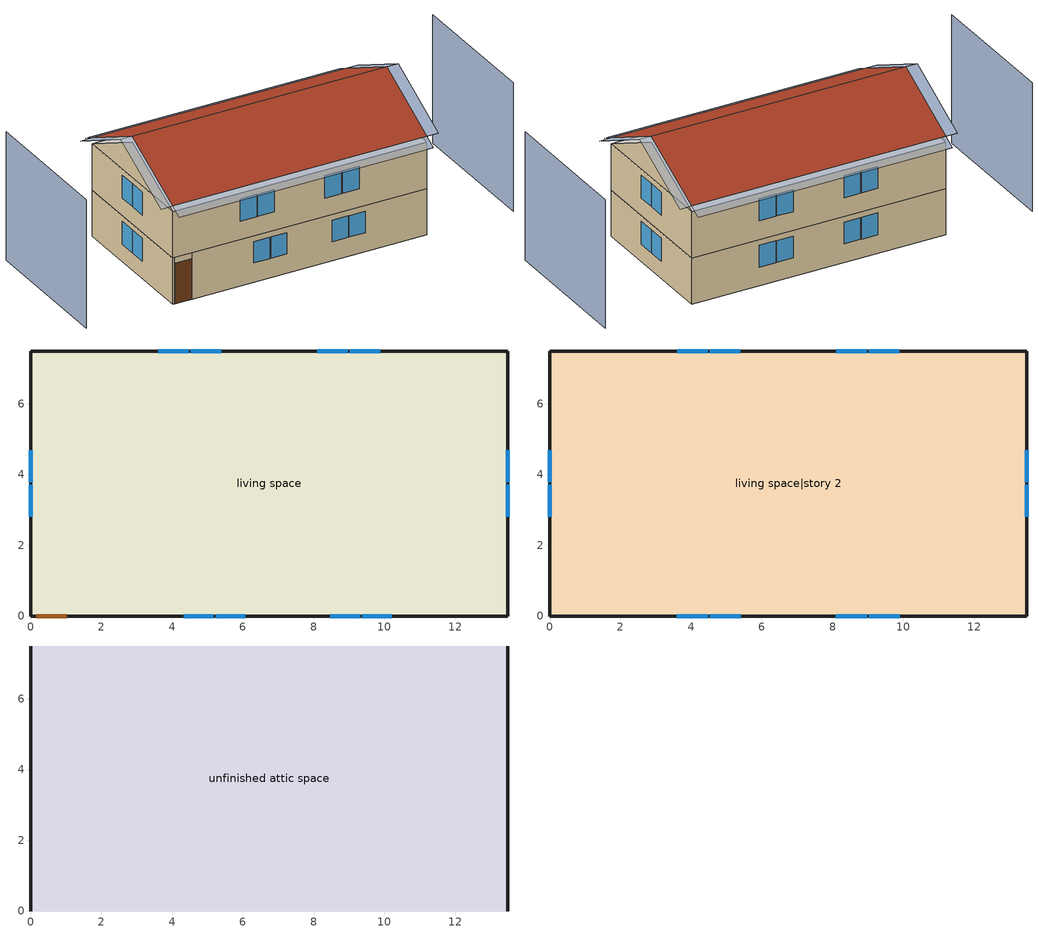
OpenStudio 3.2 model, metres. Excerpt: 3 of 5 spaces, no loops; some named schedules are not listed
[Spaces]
living space
 floor foundation (FloorFndGrndFinSlab): 0,0 0,7.49 13.49,7.49 13.49,0 z0
 wall outside (WallExtInsFin): 0,7.49 0,0 0.13,0 1.05,0 13.49,0 13.49,7.49 0,7.49 z0:2.44
 window (WindowConstruction): 4.32,0 5.16,0 / 5.23,0 6.07,0 / 8.47,0 9.31,0 / 9.37,0 10.22,0 z1.01:2.13; 9.88,7.49 9.02,7.49 / 8.96,7.49 8.1,7.49 / 5.39,7.49 4.53,7.49 / 4.47,7.49 3.61,7.49 z0.99:2.13; 0,4.68 0,3.78 / 0,3.72 0,2.81 / 13.49,2.81 13.49,3.72 / 13.49,3.78 13.49,4.68 z0.92:2.13
 door (Door): 0.15,0 1.02,0 z0:2.13
living space|story 2
 floor to living space (FloorFinUninsFin): 0,0 0,7.49 13.49,7.49 13.49,0 z2.44
 wall outside (WallExtInsFin): 0,7.49 0,0 13.49,0 13.49,7.49 0,7.49 z2.44:4.88
 window (WindowConstruction): 3.59,0 4.47,0 / 4.53,0 5.4,0 / 8.08,0 8.96,0 / 9.02,0 9.9,0 z3.4:4.57; 9.88,7.49 9.02,7.49 / 8.96,7.49 8.1,7.49 / 5.39,7.49 4.53,7.49 / 4.47,7.49 3.61,7.49 z3.43:4.57; 0,4.68 0,3.78 / 0,3.72 0,2.81 / 13.49,2.81 13.49,3.72 / 13.49,3.78 13.49,4.68 z3.36:4.57
unfinished attic space
 floor to living space|story 2 (FloorFinInsUnfinAttic): 0,7.49 13.49,7.49 13.49,0 0,0 z4.88
 wall outside (WallExtUninsUnfin): 0,3.75,6.75 0,7.49,4.88 0,0,4.88; 13.49,3.75,6.75 13.49,0,4.88 13.49,7.49,4.88
 roof outside (RoofUnfinInsExt): 13.49,3.75,7.06 0,3.75,7.06 0,0,5.18 13.49,0,5.18; 0,3.75,7.06 13.49,3.75,7.06 13.49,7.49,5.18 0,7.49,5.18
shading: -4.57,7.49 -4.57,0 / 18.06,0 18.06,7.49 z0:6.75; 13.49,3.78 13.49,4.68 / 13.49,2.81 13.49,3.72 / 0,3.72 0,2.81 / 0,4.68 0,3.78 z3.36:4.57; 13.49,3.78 13.49,4.68 / 13.49,2.81 13.49,3.72 / 0,3.72 0,2.81 / 0,4.68 0,3.78 z0.92:2.13; 3.59,0 4.47,0 / 9.02,0 9.9,0 / 4.53,0 5.4,0 / 8.08,0 8.96,0 z3.4:4.57; 5.39,7.49 4.53,7.49 / 8.96,7.49 8.1,7.49 / 4.47,7.49 3.61,7.49 / 9.88,7.49 9.02,7.49 z3.43:4.57; 8.47,0 9.31,0 / 5.23,0 6.07,0 / 9.37,0 10.22,0 / 4.32,0 5.16,0 z1.01:2.13; 8.96,7.49 8.1,7.49 / 5.39,7.49 4.53,7.49 / 4.47,7.49 3.61,7.49 / 9.88,7.49 9.02,7.49 z0.99:2.13; 14.1,0,5.18 14.1,3.75,7.06 13.49,3.75,7.06 13.49,0,5.18; -0.61,3.75,7.06 -0.61,0,5.18 0,0,5.18 0,3.75,7.06; 0,-0.61,4.88 13.49,-0.61,4.88 13.49,0,5.18 0,0,5.18; -0.61,7.49,5.18 -0.61,3.75,7.06 0,3.75,7.06 0,7.49,5.18; 14.1,3.75,7.06 14.1,7.49,5.18 13.49,7.49,5.18 13.49,3.75,7.06; 13.49,8.1,4.88 0,8.1,4.88 0,7.49,5.18 13.49,7.49,5.18
[Building]
Building 1: North Axis {deg}=0; Standards Number of Stories=2; Standards Number of Above Ground Stories=2; Standards Building Type=singlefamilydetached; Standards Number of Living Units=1
[Site]
Burlington International Ap_VT_USA: Latitude {deg}=44.47; Longitude {deg}=-73.15; Time Zone {hr}=-5; Elevation {m}=101; Terrain=Suburbs
[ClimateZones]
Climate Zone Institution Name 1=Building America; Climate Zone Document Year 1=0; Climate Zone Value 1=Cold
[Site:WaterMainsTemperature]
Calculation Method=Correlation; Annual Average Outdoor Air Temperature {C}=7.86614; Maximum Difference In Monthly Average Outdoor Air Temperatures {deltaC}=28.2745
[Site:GroundTemperature:Deep]
7.86614, 7.86614, 7.86614, 7.86614, 7.86614, 7.86614, 7.86614, 7.86614, 7.86614, 7.86614, 7.86614, 7.86614
[Material] Roughness=Rough
Name | Thickness {m} | Conductivity {W/m-K} | Density {kg/m3} | Specific Heat {J/kg-K} | Thermal Absorptance | Solar Absorptance | Visible Absorptance
Drywall 0.5 in. | 0.0127 | 0.160291 | 801 | 837.4 | 0.9 | 0.5 | 0.1
FloorUATrussandIns | 0.0889 | 0.0634876 | 50.7834 | 1165.1 | 0.9 | 0.5 | 0.9
FloorUAAdditionalCeilingIns | 0.050038 | 0.060696 | 16.02 | 1046.75
Composition Shingles | 0.009525 | 0.162714 | 1121.4 | 1465.45 | 0.91 | 0.85 | 0.85
RoofSheathing | 0.01905 | 0.115458 | 512.64 | 1214.23 | 0.82 | 0.3 | 0.3
RoofUARoofIns | 0.18415 | 8.02397 | 37.0049 | 1207.88 | 0.91 | 0.85 | 0.91
Wood, Medium/Dark | 0.0254 | 0.102417 | 544.68 | 1172.36 | 0.92 | 0.75 | 0.75
WallSheathing | 0.0127 | 0.115458 | 512.64 | 1214.23 | 0.82 | 0.3 | 0.3
WallStudAndCavity | 0.0889 | 0.329206 | 129.063 | 1212.76 | 0.92 | 0.75 | 0.92
WallStudAndCavity 1 | 0.0889 | 0.384544 | 83.0341 | 1211.67 | 0.92 | 0.75 | 0.92
WallStudAndCavity 2 | 0.0889 | 0.397942 | 83.0341 | 1211.67 | 0.82 | 0.3 | 0.3
res furniture material living space | 0.1524 | 0.115458 | 640.8 | 1214.23 | 0.9 | 0.6 | 0.1
FootingMaterial | 0.2032 | 1.803125 | 2242.8 | 837.4 | 0.9
Concrete 4.0 in. | 0.1016 | 1.803125 | 2242.8 | 837.4 | 0.9
Floor Covering | 0.0127 | 0.0433444 | 54.468 | 1339.84 | 0.9 | 0.9
FloorFinStudAndAirFloor | 0.1397 | 0.557395 | 67.691 | 1210.98 | 0.9 | 0.5 | 0.9
Wood Floor | 0.015875 | 0.115458 | 544.68 | 1214.23
DoorMaterial | 0.04445 | 0.0612267 | 512.64 | 1214.23 | 0.82 | 0.3 | 0.3
[Construction]
FloorFinInsUnfinAttic: Drywall 0.5 in., FloorUATrussandIns, FloorUAAdditionalCeilingIns
RoofUnfinInsExt: Composition Shingles, RoofSheathing, RoofUARoofIns
WallExtInsFin: Wood, Medium/Dark, WallSheathing, WallStudAndCavity, Drywall 0.5 in.
WallExtUninsUnfin: Wood, Medium/Dark, WallSheathing, WallStudAndCavity 1
WallIntFinUninsFin: WallStudAndCavity 2, Drywall 0.5 in.
res furniture construction living space; res furniture construction living space|story 2: res furniture material living space
FootingConstruction: FootingMaterial
FloorFndGrndFinSlab: Concrete 4.0 in., Floor Covering
FloorFinUninsFin: Drywall 0.5 in., FloorFinStudAndAirFloor, RoofSheathing, Wood Floor, Floor Covering
WindowConstruction: WindowMaterial
Door: DoorMaterial
[WindowMaterial:SimpleGlazingSystem]
WindowMaterial: U-Factor {W/m2-K}=6.58648; Solar Heat Gain Coefficient=0.76
[ThermalZone] Use Ideal Air Loads=No
living zone: Thermostat=living zone temperature setpoint
unfinished attic zone: 
res ds res fur gas asys ret air zone; res ds res ac asys ret air zone: Volume {m3}=0.25
[Sizing:Zone] Zone Cooling Design Supply Air Temperature Input Method=SupplyAirTemperature; Zone Cooling Design Supply Air Temperature {C}=14; Zone Cooling Design Supply Air Temperature Difference {deltaC}=11.11; Zone Heating Design Supply Air Temperature Input Method=SupplyAirTemperature; Zone Heating Design Supply Air Temperature {C}=40; Zone Heating Design Supply Air Temperature Difference {deltaC}=11.11; Zone Cooling Design Supply Air Humidity Ratio {kg-H2O/kg-air}=0.0085; Zone Heating Design Supply Air Humidity Ratio {kg-H2O/kg-air}=0.008; Cooling Design Air Flow Method=DesignDay; Heating Design Air Flow Method=DesignDay; Account for Dedicated Outdoor Air System=No; Dedicated Outdoor Air System Control Strategy=NeutralSupplyAir; Dedicated Outdoor Air Low Setpoint Temperature for Design {C}=autosize; Dedicated Outdoor Air High Setpoint Temperature for Design {C}=autosize
unfinished attic zone; res ds res fur gas asys ret air zone; res ds res ac asys ret air zone
[Space]
Name | Space Type | Thermal Zone | Building Unit
living space; living space|story 2 | Space Type 1 | living zone | unit 1
unfinished attic space | Space Type 2 | unfinished attic zone
res ds res fur gas asys ret air space |  | res ds res fur gas asys ret air zone
res ds res ac asys ret air space |  | res ds res ac asys ret air zone
[SpaceType]
Name | Standards Space Type
Space Type 1 | living
Space Type 2 | unfinished attic
[BuildingUnit]
unit 1: Building Unit Type=Residential
[External:File]
schedules.csv: File=schedules.csv
[People:Definition] Number of People Calculation Method=People; Number of People {people}=0.5; Fraction Radiant=0.319734; Sensible Heat Fraction=0.573; Carbon Dioxide Generation Rate {m3/s-W}=0; Enable ASHRAE 55 Comfort Warnings=No; Mean Radiant Temperature Calculation Type=ZoneAveraged
res occupants|living space; res occupants|living space|story 2
[People] Number of People Schedule=occupants; Activity Level Schedule=res occupants activity schedule; Multiplier=1
Name | People Definition | Space or SpaceType
res occupants|living space | res occupants|living space | living space
res occupants|living space|story 2 | res occupants|living space|story 2 | living space|story 2
[InternalMass:Definition] Design Level Calculation Method=SurfaceArea
Name | Construction | Surface Area {m2}
living space Partition; living space|story 2 Partition | WallIntFinUninsFin | 101.079
res furniture mass living space | res furniture construction living space | 40.4314
res furniture mass living space|story 2 | res furniture construction living space|story 2 | 40.4314
[InternalMass] Multiplier=1
Name | Internal Mass Definition | Space or SpaceType
living space Partition | living space Partition | living space
living space|story 2 Partition | living space|story 2 Partition | living space|story 2
res furniture mass living space | res furniture mass living space | living space
res furniture mass living space|story 2 | res furniture mass living space|story 2 | living space|story 2
[Foundation:Kiva]
Foundation Kiva 1: Wall Height Above Grade {m}=0.2032; Wall Depth Below Slab {m}=0.2032; Footing Wall Construction=FootingConstruction
[Foundation:Kiva:Settings]
Soil Conductivity {W/m-K}=1.731; Soil Density {kg/m3}=1842.3; Soil Specific Heat {J/kg-K}=418.7; Ground Solar Absorptivity=0.9; Ground Thermal Absorptivity=0.9; Ground Surface Roughness {m}=0.03; Far-Field Width {m}=40; Deep-Ground Boundary Condition=ZeroFlux; Deep-Ground Depth {m}=40; Minimum Cell Dimension {m}=0.02; Maximum Cell Growth Coefficient=1.5; Simulation Timestep=Hourly
[SurfaceProperty:ExposedFoundationPerimeter]
Surface 1: Exposed Perimeter Calculation Method=TotalExposedPerimeter; Total Exposed Perimeter {m}=41.9644
[WaterUse:Equipment:Definition]
Name | Peak Flow Rate {m3/s} | Target Temperature Schedule
res shower | 4.06268e-05 | fixtures temperature schedule
res sink | 2.90297e-05 | fixtures temperature schedule
res bath | 0.000111401 | fixtures temperature schedule
res shower dist; res sink dist; res bath dist | 0 | fixtures temperature schedule
res cw | 8.20424e-06 | res cw temperature schedule
res dw | 1.46829e-05 | res dw temperature schedule
[WaterUse:Equipment] Space=living space
Name | Water Use Equipment Definition | Flow Rate Fraction Schedule
res shower | res shower | showers
res sink | res sink | sinks
res bath | res bath | baths
res shower dist | res shower dist | showers
res sink dist | res sink dist | sinks
res bath dist | res bath dist | baths
res cw | res cw | clothes_washer
res dw | res dw | dishwasher
[OtherEquipment:Definition] Design Level Calculation Method=EquipmentLevel
Name | Design Level {W} | Fraction Latent | Fraction Radiant | Fraction Lost
res shower | 1167.98 | 0.486891 | 0 | 0
res sink | 291.309 | 0.311263 | 0 | 0
res bath | 1641.46 | 0 | 0 | 0
res hot water distribution | 3759.52 | 0 | 0 | 0
res range gas | 3705.87 | 0.2 | 0.18 | 0.5
res ds res fur gas asys SupSLkToLvEq; res ds res fur gas asys SupLatLkToLvEq; res ds res fur gas asys SupDCnToLvEq; res ds res fur gas asys SupDCnToAhEq; res ds res fur gas asys RetDCnToPlEq; res ds res fur gas asys RetDCnToAhEquip; res ds res fur gas asys SupSLkToAhEq; res ds res fur gas asys SupLatLkToAhEq; res ds res fur gas asys RetSLkEq; res ds res fur gas asys RetLatLkEq; res ds res ac asys SupSLkToLvEq; res ds res ac asys SupLatLkToLvEq; res ds res ac asys SupDCnToLvEq; res ds res ac asys SupDCnToAhEq; res ds res ac asys RetDCnToPlEq; res ds res ac asys RetDCnToAhEquip; res ds res ac asys SupSLkToAhEq; res ds res ac asys SupLatLkToAhEq; res ds res ac asys RetSLkEq; res ds res ac asys RetLatLkEq | 0
[OtherEquipment]
Name | Other Equipment Definition | Space or SpaceType | Schedule | Fuel Type
res shower | res shower | living space | showers
res sink | res sink | living space | sinks
res bath | res bath | living space | baths
res hot water distribution | res hot water distribution | living space | showers
res range gas | res range gas | living space | cooking_range | NaturalGas
res ds res fur gas asys SupSLkToLvEq | res ds res fur gas asys SupSLkToLvEq | living space | Always On Discrete | None
res ds res fur gas asys SupLatLkToLvEq | res ds res fur gas asys SupLatLkToLvEq | living space | Always On Discrete | None
res ds res fur gas asys SupDCnToLvEq | res ds res fur gas asys SupDCnToLvEq | living space | Always On Discrete | None
res ds res fur gas asys SupDCnToAhEq | res ds res fur gas asys SupDCnToAhEq | unfinished attic space | Always On Discrete | None
res ds res fur gas asys RetDCnToPlEq | res ds res fur gas asys RetDCnToPlEq | res ds res fur gas asys ret air space | Always On Discrete | None
res ds res fur gas asys RetDCnToAhEquip | res ds res fur gas asys RetDCnToAhEquip | unfinished attic space | Always On Discrete | None
res ds res fur gas asys SupSLkToAhEq | res ds res fur gas asys SupSLkToAhEq | unfinished attic space | Always On Discrete | None
res ds res fur gas asys SupLatLkToAhEq | res ds res fur gas asys SupLatLkToAhEq | unfinished attic space | Always On Discrete | None
res ds res fur gas asys RetSLkEq | res ds res fur gas asys RetSLkEq | res ds res fur gas asys ret air space | Always On Discrete | None
res ds res fur gas asys RetLatLkEq | res ds res fur gas asys RetLatLkEq | res ds res fur gas asys ret air space | Always On Discrete | None
res ds res ac asys SupSLkToLvEq | res ds res ac asys SupSLkToLvEq | living space | Always On Discrete | None
res ds res ac asys SupLatLkToLvEq | res ds res ac asys SupLatLkToLvEq | living space | Always On Discrete | None
res ds res ac asys SupDCnToLvEq | res ds res ac asys SupDCnToLvEq | living space | Always On Discrete | None
res ds res ac asys SupDCnToAhEq | res ds res ac asys SupDCnToAhEq | unfinished attic space | Always On Discrete | None
res ds res ac asys RetDCnToPlEq | res ds res ac asys RetDCnToPlEq | res ds res ac asys ret air space | Always On Discrete | None
res ds res ac asys RetDCnToAhEquip | res ds res ac asys RetDCnToAhEquip | unfinished attic space | Always On Discrete | None
res ds res ac asys SupSLkToAhEq | res ds res ac asys SupSLkToAhEq | unfinished attic space | Always On Discrete | None
res ds res ac asys SupLatLkToAhEq | res ds res ac asys SupLatLkToAhEq | unfinished attic space | Always On Discrete | None
res ds res ac asys RetSLkEq | res ds res ac asys RetSLkEq | res ds res ac asys ret air space | Always On Discrete | None
res ds res ac asys RetLatLkEq | res ds res ac asys RetLatLkEq | res ds res ac asys ret air space | Always On Discrete | None
[EnergyManagementSystem:Sensor]
Name | Output Variable or Output Meter Index Key | Output Variable or Output Meter
res_shower_vol | res shower | Water Use Equipment Hot Water Volume
res_shower_mixsp | fixtures temperature schedule | Schedule Value
res_nv_pb_s |  | Site Outdoor Air Barometric Pressure
res_af_vw_s |  | Site Wind Speed
res_nv_wt_s |  | Site Outdoor Air Humidity Ratio
res_nv_1_nva_s | res nv_1 avail schedule | Schedule Value
res_nv_1_sp_s | res nv_1 temp schedule | Schedule Value
res_ds_res_fur_gas_asys_ah_mfr_s | Node 24 | System Node Mass Flow Rate
res_ds_res_fur_gas_asys_ah_vfr_s | Node 24 | System Node Current Density Volume Flow Rate
res_ds_res_fur_gas_asys_ah_tt_s | Node 24 | System Node Temperature
res_ds_res_fur_gas_asys_ra_t_s | Node 27 | System Node Temperature
res_ds_res_fur_gas_asys_ah_wt_s | Node 24 | System Node Humidity Ratio
res_ds_res_fur_gas_asys_ra_w_s | Node 27 | System Node Humidity Ratio
res_ds_res_fur_gas_asys_ah_t_s; res_ds_res_ac_asys_ah_t_s | unfinished attic zone | Zone Air Temperature
res_ds_res_fur_gas_asys_ah_w_s; res_ds_res_ac_asys_ah_w_s | unfinished attic zone | Zone Mean Air Humidity Ratio
res_ds_res_ac_asys_ah_mfr_s | Node 17 | System Node Mass Flow Rate
res_ds_res_ac_asys_ah_vfr_s | Node 17 | System Node Current Density Volume Flow Rate
res_ds_res_ac_asys_ah_tt_s | Node 17 | System Node Temperature
res_ds_res_ac_asys_ra_t_s | Node 20 | System Node Temperature
res_ds_res_ac_asys_ah_wt_s | Node 17 | System Node Humidity Ratio
res_ds_res_ac_asys_ra_w_s | Node 20 | System Node Humidity Ratio
res_infil_1_range_sch_s | res mv_1 range exhaust schedule | Schedule Value
res_infil_1_bath_sch_s | res mv_1 bath exhaust schedule | Schedule Value
res_infil_1_dryer_sch_s | clothes_dryer_exhaust | Schedule Value
res_infil_1_wh_sch_s | Always On Discrete | Schedule Value
[EnergyManagementSystem:Program]
res_shower_sag: If res_shower_vol > 0; Set ShowerTime=SystemTimeStep; Else; Set ShowerTime=0; EndIf; If (res_shower_vol > 0) && (res_shower_mixsp > res_shower_tout); Set ShowerSag=SystemTimeStep; Set ShowerE=res_shower_vol*4141170*(res_shower_mixsp-res_shower_tout); Else; Set ShowerSag=0; Set ShowerE=0; EndIf
res_nv_1_program: Set Tdiff = res_af_1_tin_s-res_af_1_tt_s; Set dT = (@Abs Tdiff); Set pt = (@RhFnTdbWPb res_af_1_tt_s res_nv_wt_s res_nv_pb_s); Set NVA = 9725.065913320661; Set Cs = 0.00017926040778923255; Set Cw = 8.70903777141566e-05; Set MNV = 2.7385536970752042; Set MHR = 0.0115; Set MRH = 0.7; Set temp1 = (res_nv_1_nva_s*NVA); Set SGNV = temp1*((((Cs*dT)+(Cw*(res_af_vw_s^2)))^0.5)/1000); If (res_nv_wt_s<MHR) && (pt<MRH) && (res_af_1_tin_s>res_nv_1_sp_s); Set temp2 = (res_af_1_tin_s-res_nv_1_sp_s); Set NVadj1 = temp2/(res_af_1_tin_s-res_af_1_tt_s); Set NVadj2 = (@Min NVadj1 1); Set NVadj3 = (@Max NVadj2 0); Set NVadj = SGNV*NVadj3; Set res_nv_1_flow_act = (@Min NVadj MNV); Else; Set res_nv_1_flow_act = 0; EndIf
res_ds_res_fur_gas_asys_program: Set res_ds_res_fur_gas_asys_AhMfr = res_ds_res_fur_gas_asys_ah_mfr_s; Set res_ds_res_fur_gas_asys_FanRtf = res_ds_res_fur_gas_asys_fan_rtf_s; Set res_ds_res_fur_gas_asys_AhVfr = res_ds_res_fur_gas_asys_ah_vfr_s; Set res_ds_res_fur_gas_asys_AhTt = res_ds_res_fur_gas_asys_ah_tt_s; Set res_ds_res_fur_gas_asys_AhWt = res_ds_res_fur_gas_asys_ah_wt_s; Set res_ds_res_fur_gas_asys_RaT = res_ds_res_fur_gas_asys_ra_t_s; Set res_ds_res_fur_gas_asys_RaW = res_ds_res_fur_gas_asys_ra_w_s; Set res_ds_res_fur_gas_asys_AhT = res_ds_res_fur_gas_asys_ah_t_s; Set res_ds_res_fur_gas_asys_AhW = res_ds_res_fur_gas_asys_ah_w_s; Run res_ds_res_fur_gas_asys_lk_subrout; Set res_ds_res_fur_gas_asys_SupSLkToLvEq_act = res_ds_res_fur_gas_asys_SupSLkToLv; Set res_ds_res_fur_gas_asys_SupLatLkToLvEq_act = res_ds_res_fur_gas_asys_SupLatLkToLv; Set res_ds_res_fur_gas_asys_SupDCnToLvEq_act = res_ds_res_fur_gas_asys_SupDCnToLv; Set res_ds_res_fur_gas_asys_SupDCnToAhEq_act = res_ds_res_fur_gas_asys_SupDCnToAh; Set res_ds_res_fur_gas_asys_SupSLkToAhEq_act = res_ds_res_fur_gas_asys_SupSLkToAh; Set res_ds_res_fur_gas_asys_SupLatLkToAhEq_act = res_ds_res_fur_gas_asys_SupLatLkToAh; Set res_ds_res_fur_gas_asys_RetSLkEq_act = res_ds_res_fur_gas_asys_RetSLk; Set res_ds_res_fur_gas_asys_RetLatLkEq_act = res_ds_res_fur_gas_asys_RetLatLk; Set res_ds_res_fur_gas_asys_RetDCnToPlEq_act = res_ds_res_fur_gas_asys_RetDCnToPl; Set res_ds_res_fur_gas_asys_RetDCnToAhEquip_act = res_ds_res_fur_gas_asys_RetDCnToAh; Set res_ds_res_fur_gas_asys_AhToLivMix_act = res_ds_res_fur_gas_asys_AhToLiv; Set res_ds_res_fur_gas_asys_LivToAhMix_act = res_ds_res_fur_gas_asys_LivToAh
res_ds_res_ac_asys_program: Set res_ds_res_ac_asys_AhMfr = res_ds_res_ac_asys_ah_mfr_s; Set res_ds_res_ac_asys_FanRtf = res_ds_res_ac_asys_fan_rtf_s; Set res_ds_res_ac_asys_AhVfr = res_ds_res_ac_asys_ah_vfr_s; Set res_ds_res_ac_asys_AhTt = res_ds_res_ac_asys_ah_tt_s; Set res_ds_res_ac_asys_AhWt = res_ds_res_ac_asys_ah_wt_s; Set res_ds_res_ac_asys_RaT = res_ds_res_ac_asys_ra_t_s; Set res_ds_res_ac_asys_RaW = res_ds_res_ac_asys_ra_w_s; Set res_ds_res_ac_asys_AhT = res_ds_res_ac_asys_ah_t_s; Set res_ds_res_ac_asys_AhW = res_ds_res_ac_asys_ah_w_s; Run res_ds_res_ac_asys_lk_subrout; Set res_ds_res_ac_asys_SupSLkToLvEq_act = res_ds_res_ac_asys_SupSLkToLv; Set res_ds_res_ac_asys_SupLatLkToLvEq_act = res_ds_res_ac_asys_SupLatLkToLv; Set res_ds_res_ac_asys_SupDCnToLvEq_act = res_ds_res_ac_asys_SupDCnToLv; Set res_ds_res_ac_asys_SupDCnToAhEq_act = res_ds_res_ac_asys_SupDCnToAh; Set res_ds_res_ac_asys_SupSLkToAhEq_act = res_ds_res_ac_asys_SupSLkToAh; Set res_ds_res_ac_asys_SupLatLkToAhEq_act = res_ds_res_ac_asys_SupLatLkToAh; Set res_ds_res_ac_asys_RetSLkEq_act = res_ds_res_ac_asys_RetSLk; Set res_ds_res_ac_asys_RetLatLkEq_act = res_ds_res_ac_asys_RetLatLk; Set res_ds_res_ac_asys_RetDCnToPlEq_act = res_ds_res_ac_asys_RetDCnToPl; Set res_ds_res_ac_asys_RetDCnToAhEquip_act = res_ds_res_ac_asys_RetDCnToAh; Set res_ds_res_ac_asys_AhToLivMix_act = res_ds_res_ac_asys_AhToLiv; Set res_ds_res_ac_asys_LivToAhMix_act = res_ds_res_ac_asys_LivToAh
res_infil_1_program: Set p_m = 0.14; Set p_s = 0.22; Set s_m = 270; Set s_s = 370; Set z_m = 9.99744; Set z_s = 4.8768; Set f_t = (((s_m/z_m)^p_m)*((z_s/s_s)^p_s)); Set Tdiff = res_af_1_tin_s-res_af_1_tt_s; Set dT = @Abs Tdiff; Set c = 0.0848; Set Cs = 0.1057; Set Cw = 0.1505; Set n = 0.65; Set sft = (f_t*0.7000000000000001); Set temp1 = ((c*Cw)*((sft*res_af_vw_s)^(2*n)))^2; Set Qn = (((c*Cs*(dT^n))^2)+temp1)^0.5; Set Tdiff = res_af_1_tin_s-res_af_1_tt_s; Set QWHV = res_infil_1_wh_sch_s*0.0; Set Qrange = res_infil_1_range_sch_s*0.0472; Set Qdryer = res_infil_1_dryer_sch_s*0.0472; Set Qbath = res_infil_1_bath_sch_s*0.0472; Set QductsOut = 0; Set QductsIn = 0; Set QductsOut = QductsOut+res_ds_res_fur_gas_asys_lk_ret_fan_equiv; Set QductsIn = QductsIn+res_ds_res_fur_gas_asys_lk_sup_fan_equiv; Set QductsOut = QductsOut+res_ds_res_ac_asys_lk_ret_fan_equiv; Set QductsIn = QductsIn+res_ds_res_ac_asys_lk_sup_fan_equiv; Set Qout = Qrange+Qbath+Qdryer+QductsOut; Set Qin = QWHV+QductsIn; Set faneff_wh = 1; Set res_infil_1_house_fan_act = (QWHV*300)/faneff_wh*0; Set faneff_sp = 0.4719474432000001; Set res_infil_1_range_fan_act = (Qrange*300)/faneff_sp; Set res_infil_1_bath_fan_act = (Qbath*300)/faneff_sp; Set Qfan = (@Max Qout Qin); If Qfan > 0; Set Qavg = ((Qout + Qin) / 2.0); If ((@Abs (Qout - Qavg)) / Qavg) <= 0.1; Set phi = 1; Else; Set phi = (Qn / (Qn + Qfan)); EndIf; Set Qinf_adj = phi * Qn; Else; Set Qinf_adj = Qn; EndIf; Set res_infil_1_flow_act = Qfan + Qinf_adj
[EnergyManagementSystem:ProgramCallingManager]
res shower sag: EndOfSystemTimestepAfterHVACReporting; res_shower_sag
res af_1 program calling manager: BeginTimestepBeforePredictor; res_infil_1_program; res_nv_1_program
res ds res fur gas asys program calling manager: EndOfSystemTimestepAfterHVACReporting; res_ds_res_fur_gas_asys_program
res ds res ac asys program calling manager: EndOfSystemTimestepAfterHVACReporting; res_ds_res_ac_asys_program
[EnergyManagementSystem:OutputVariable] Type of Data in Variable=Summed; Update Frequency=SystemTimestep; EMS Program or Subroutine=res_shower_sag
Name | EMS Variable | Units
Unmet Shower Energy|unit 1 | ShowerE | J
Unmet Shower Time|unit 1 | ShowerSag | hr
Shower Draw Time|unit 1 | ShowerTime | hr
[ThermostatSetpoint:DualSetpoint]
living zone temperature setpoint: Heating Setpoint Temperature Schedule=res heating setpoint; Cooling Setpoint Temperature Schedule=res cooling setpoint
[ElectricEquipment:Definition] Design Level Calculation Method=EquipmentLevel
Name | Design Level {W} | Fraction Latent | Fraction Radiant | Fraction Lost
res ceil fan | 12.7536 | 0 | 0.558 | 0
res refrig | 65.0889 | 0 | 0 | 0
res cw | 775.823 | 0 | 0.48 | 0.2
res cd electric | 9701.48 | 0.05 | 0.09 | 0.8
res dw | 703.701 | 0.15 | 0.36 | 0.25
res range electric | 357.056 | 0.3 | 0.24 | 0.3
res misc plug loads|living space; res misc plug loads|living space|story 2 | 218.203 | 0.021 | 0.558 | 0.049
res freezer | 47.9573 | 0 | 0 | 0
res infil_1 house fan; res infil_1 range fan; res infil_1 bath fan | 0 | 0 | 0 | 1
[ElectricEquipment]
Name | Electric Equipment Definition | Space or SpaceType | Schedule
res ceil fan | res ceil fan | living space | ceiling_fan
res refrig | res refrig | living space | res refrig schedule
res cw | res cw | living space | clothes_washer_power
res cd electric | res cd electric | living space | clothes_dryer
res dw | res dw | living space | dishwasher_power
res range electric | res range electric | living space | cooking_range
res misc plug loads|living space | res misc plug loads|living space | living space | plug_loads
res misc plug loads|living space|story 2 | res misc plug loads|living space|story 2 | living space|story 2 | plug_loads
res freezer | res freezer | living space | res freezer schedule
res infil_1 house fan | res infil_1 house fan | living space | Always On Discrete
res infil_1 range fan | res infil_1 range fan | living space | Always On Discrete
res infil_1 bath fan | res infil_1 bath fan | living space | Always On Discrete
[Lights:Definition] Design Level Calculation Method=LightingLevel; Lighting Level {W}=199.745; Fraction Radiant=0.6; Fraction Visible=0.2; Return Air Fraction=0
res lighting interior living space; res lighting interior living space|story 2
[Lights] Schedule=lighting_interior; Fraction Replaceable=1
Name | Lights Definition | Space or SpaceType
res lighting interior living space | res lighting interior living space | living space
res lighting interior living space|story 2 | res lighting interior living space|story 2 | living space|story 2
[Exterior:Lights:Definition]
res lighting exterior: Design Level {W}=12.7637
[Exterior:Lights]
res lighting exterior: Exterior Lights Definition=res lighting exterior; Schedule=lighting_exterior
[SpaceInfiltration:EffectiveLeakageArea]
res infil|unfinished attic space: Space or SpaceType=unfinished attic space; Schedule=Always On Discrete; Effective Air Leakage Area {cm2}=3365.91; Stack Coefficient=0.000151375; Wind Coefficient=4.15698e-05
[SpaceInfiltration:DesignFlowRate] Space or SpaceType=living space; Schedule=Always On Discrete; Design Flow Rate Calculation Method=Flow/Space; Design Flow Rate {m3/s}=0
res nv_1 flow; res infil_1 flow
[EnergyManagementSystem:Actuator]
Name | Actuated Component | Actuated Component Type | Actuated Component Control Type
res_nv_1_flow_act | res nv_1 flow | Zone Infiltration | Air Exchange Flow Rate
res_ds_res_fur_gas_asys_SupSLkToLvEq_act | res ds res fur gas asys SupSLkToLvEq | OtherEquipment | Power Level
res_ds_res_fur_gas_asys_SupLatLkToLvEq_act | res ds res fur gas asys SupLatLkToLvEq | OtherEquipment | Power Level
res_ds_res_fur_gas_asys_SupDCnToLvEq_act | res ds res fur gas asys SupDCnToLvEq | OtherEquipment | Power Level
res_ds_res_fur_gas_asys_SupDCnToAhEq_act | res ds res fur gas asys SupDCnToAhEq | OtherEquipment | Power Level
res_ds_res_fur_gas_asys_RetDCnToPlEq_act | res ds res fur gas asys RetDCnToPlEq | OtherEquipment | Power Level
res_ds_res_fur_gas_asys_RetDCnToAhEquip_act | res ds res fur gas asys RetDCnToAhEquip | OtherEquipment | Power Level
res_ds_res_fur_gas_asys_SupSLkToAhEq_act | res ds res fur gas asys SupSLkToAhEq | OtherEquipment | Power Level
res_ds_res_fur_gas_asys_SupLatLkToAhEq_act | res ds res fur gas asys SupLatLkToAhEq | OtherEquipment | Power Level
res_ds_res_fur_gas_asys_RetSLkEq_act | res ds res fur gas asys RetSLkEq | OtherEquipment | Power Level
res_ds_res_fur_gas_asys_RetLatLkEq_act | res ds res fur gas asys RetLatLkEq | OtherEquipment | Power Level
res_ds_res_fur_gas_asys_AhToLivMix_act | res ds res fur gas asys AhToLivMix | ZoneMixing | Air Exchange Flow Rate
res_ds_res_fur_gas_asys_LivToAhMix_act | res ds res fur gas asys LivToAhMix | ZoneMixing | Air Exchange Flow Rate
res_ds_res_ac_asys_SupSLkToLvEq_act | res ds res ac asys SupSLkToLvEq | OtherEquipment | Power Level
res_ds_res_ac_asys_SupLatLkToLvEq_act | res ds res ac asys SupLatLkToLvEq | OtherEquipment | Power Level
res_ds_res_ac_asys_SupDCnToLvEq_act | res ds res ac asys SupDCnToLvEq | OtherEquipment | Power Level
res_ds_res_ac_asys_SupDCnToAhEq_act | res ds res ac asys SupDCnToAhEq | OtherEquipment | Power Level
res_ds_res_ac_asys_RetDCnToPlEq_act | res ds res ac asys RetDCnToPlEq | OtherEquipment | Power Level
res_ds_res_ac_asys_RetDCnToAhEquip_act | res ds res ac asys RetDCnToAhEquip | OtherEquipment | Power Level
res_ds_res_ac_asys_SupSLkToAhEq_act | res ds res ac asys SupSLkToAhEq | OtherEquipment | Power Level
res_ds_res_ac_asys_SupLatLkToAhEq_act | res ds res ac asys SupLatLkToAhEq | OtherEquipment | Power Level
res_ds_res_ac_asys_RetSLkEq_act | res ds res ac asys RetSLkEq | OtherEquipment | Power Level
res_ds_res_ac_asys_RetLatLkEq_act | res ds res ac asys RetLatLkEq | OtherEquipment | Power Level
res_ds_res_ac_asys_AhToLivMix_act | res ds res ac asys AhToLivMix | ZoneMixing | Air Exchange Flow Rate
res_ds_res_ac_asys_LivToAhMix_act | res ds res ac asys LivToAhMix | ZoneMixing | Air Exchange Flow Rate
res_infil_1_house_fan_act | res infil_1 house fan | ElectricEquipment | Electricity Rate
res_infil_1_range_fan_act | res infil_1 range fan | ElectricEquipment | Electricity Rate
res_infil_1_bath_fan_act | res infil_1 bath fan | ElectricEquipment | Electricity Rate
res_infil_1_flow_act | res infil_1 flow | Zone Infiltration | Air Exchange Flow Rate
[AirLoopHVAC:ReturnPlenum]
Name | ThermalZone
res fur gas asys return plenum | res ds res fur gas asys ret air zone
res ac asys return plenum | res ds res ac asys ret air zone
[ZoneMixing] Schedule=Always On Continuous; Design Flow Rate Calculation Method=Flow/Zone; Design Flow Rate {m3/s}=0
Name | Zone | Source Zone
res ds res fur gas asys AhToLivMix; res ds res ac asys AhToLivMix | living zone | unfinished attic zone
res ds res fur gas asys LivToAhMix; res ds res ac asys LivToAhMix | unfinished attic zone | living zone
[EnergyManagementSystem:Subroutine]
res_ds_res_fur_gas_asys_lk_subrout: Set f_sup = 0.1499250749250749; Set f_ret = 0.0750749250749251; Set f_OA = 0.0748501498501498; Set oafrate = f_OA * res_ds_res_fur_gas_asys_AhVfr; Set suplkfrate = f_sup * res_ds_res_fur_gas_asys_AhVfr; Set retlkfrate = f_ret * res_ds_res_fur_gas_asys_AhVfr; Set res_ds_res_fur_gas_asys_AhToLiv = (@Abs (suplkfrate-retlkfrate-oafrate)); Set res_ds_res_fur_gas_asys_LivToAh = 0; Set res_ds_res_fur_gas_asys_lk_sup_fan_equiv = 0; Set res_ds_res_fur_gas_asys_lk_ret_fan_equiv = oafrate; If res_ds_res_fur_gas_asys_AhMfr>0; Set h_SA=(@HFnTdbW res_ds_res_fur_gas_asys_AhTt res_ds_res_fur_gas_asys_AhWt); Set h_AHZ=(@HFnTdbW res_ds_res_fur_gas_asys_AhT res_ds_res_fur_gas_asys_AhW); Set h_RA=(@HFnTdbW res_ds_res_fur_gas_asys_RaT res_ds_res_fur_gas_asys_RaW); Set h_fg=(@HfgAirFnWTdb res_ds_res_fur_gas_asys_AhWt res_ds_res_fur_gas_asys_AhTt); Set SALkQtot=f_sup*res_ds_res_fur_gas_asys_AhMfr*(h_RA-h_SA); Set temp1=h_fg*(res_ds_res_fur_gas_asys_RaW-res_ds_res_fur_gas_asys_AhWt); Set res_ds_res_fur_gas_asys_SupLatLkToLv = f_sup*res_ds_res_fur_gas_asys_AhMfr*temp1; Set res_ds_res_fur_gas_asys_SupSLkToLv = SALkQtot-res_ds_res_fur_gas_asys_SupLatLkToLv; Set eTm=(res_ds_res_fur_gas_asys_FanRtf/(res_ds_res_fur_gas_asys_AhMfr*1006.0))*51.752; Set eTm=0-eTm; Set temp4=res_ds_res_fur_gas_asys_AhT; Set tsup=temp4+((res_ds_res_fur_gas_asys_AhTt-res_ds_res_fur_gas_asys_AhT)*(@Exp eTm)); Set temp5=tsup-res_ds_res_fur_gas_asys_AhTt; Set res_ds_res_fur_gas_asys_SupDCnToLv = res_ds_res_fur_gas_asys_AhMfr*1006.0*temp5; Set res_ds_res_fur_gas_asys_SupDCnToAh = 0-res_ds_res_fur_gas_asys_SupDCnToLv; Set eTm=(res_ds_res_fur_gas_asys_FanRtf/(res_ds_res_fur_gas_asys_AhMfr*1006.0))*17.714; Set eTm=0-eTm; Set temp6=res_ds_res_fur_gas_asys_AhT; Set tret=temp6+((res_ds_res_fur_gas_asys_RaT-res_ds_res_fur_gas_asys_AhT)*(@Exp eTm)); Set temp7=tret-res_ds_res_fur_gas_asys_RaT; Set res_ds_res_fur_gas_asys_RetDCnToPl=res_ds_res_fur_gas_asys_AhMfr*1006.0*temp7; Set res_ds_res_fur_gas_asys_RetDCnToAh=0-res_ds_res_fur_gas_asys_RetDCnToPl; Set res_ds_res_fur_gas_asys_RetLatLk=0; Set temp2=(res_ds_res_fur_gas_asys_AhT-res_ds_res_fur_gas_asys_RaT); Set res_ds_res_fur_gas_asys_RetSLk=f_ret*res_ds_res_fur_gas_asys_AhMfr*1006.0*temp2; Set QtLkToAHZn=f_sup*res_ds_res_fur_gas_asys_AhMfr*(h_SA-h_AHZ); Set temp3=(res_ds_res_fur_gas_asys_AhWt-res_ds_res_fur_gas_asys_AhW); Set res_ds_res_fur_gas_asys_SupLatLkToAh=f_sup*res_ds_res_fur_gas_asys_AhMfr*h_fg; Set res_ds_res_fur_gas_asys_SupLatLkToAh=res_ds_res_fur_gas_asys_SupLatLkToAh*temp3; Set res_ds_res_fur_gas_asys_SupSLkToAh=QtLkToAHZn-res_ds_res_fur_gas_asys_SupLatLkToAh; Else; Set res_ds_res_fur_gas_asys_SupLatLkToLv=0; Set res_ds_res_fur_gas_asys_SupSLkToLv=0; Set res_ds_res_fur_gas_asys_SupDCnToLv=0; Set res_ds_res_fur_gas_asys_SupDCnToAh=0; Set res_ds_res_fur_gas_asys_RetDCnToPl=0; Set res_ds_res_fur_gas_asys_RetDCnToAh=0; Set res_ds_res_fur_gas_asys_RetLatLk=0; Set res_ds_res_fur_gas_asys_RetSLk=0; Set res_ds_res_fur_gas_asys_SupLatLkToAh=0; Set res_ds_res_fur_gas_asys_SupSLkToAh=0; EndIf
res_ds_res_ac_asys_lk_subrout: Set f_sup = 0.1499250749250749; Set f_ret = 0.0750749250749251; Set f_OA = 0.0748501498501498; Set oafrate = f_OA * res_ds_res_ac_asys_AhVfr; Set suplkfrate = f_sup * res_ds_res_ac_asys_AhVfr; Set retlkfrate = f_ret * res_ds_res_ac_asys_AhVfr; Set res_ds_res_ac_asys_AhToLiv = (@Abs (suplkfrate-retlkfrate-oafrate)); Set res_ds_res_ac_asys_LivToAh = 0; Set res_ds_res_ac_asys_lk_sup_fan_equiv = 0; Set res_ds_res_ac_asys_lk_ret_fan_equiv = oafrate; If res_ds_res_ac_asys_AhMfr>0; Set h_SA=(@HFnTdbW res_ds_res_ac_asys_AhTt res_ds_res_ac_asys_AhWt); Set h_AHZ=(@HFnTdbW res_ds_res_ac_asys_AhT res_ds_res_ac_asys_AhW); Set h_RA=(@HFnTdbW res_ds_res_ac_asys_RaT res_ds_res_ac_asys_RaW); Set h_fg=(@HfgAirFnWTdb res_ds_res_ac_asys_AhWt res_ds_res_ac_asys_AhTt); Set SALkQtot=f_sup*res_ds_res_ac_asys_AhMfr*(h_RA-h_SA); Set temp1=h_fg*(res_ds_res_ac_asys_RaW-res_ds_res_ac_asys_AhWt); Set res_ds_res_ac_asys_SupLatLkToLv = f_sup*res_ds_res_ac_asys_AhMfr*temp1; Set res_ds_res_ac_asys_SupSLkToLv = SALkQtot-res_ds_res_ac_asys_SupLatLkToLv; Set eTm=(res_ds_res_ac_asys_FanRtf/(res_ds_res_ac_asys_AhMfr*1006.0))*51.752; Set eTm=0-eTm; Set temp4=res_ds_res_ac_asys_AhT; Set tsup=temp4+((res_ds_res_ac_asys_AhTt-res_ds_res_ac_asys_AhT)*(@Exp eTm)); Set temp5=tsup-res_ds_res_ac_asys_AhTt; Set res_ds_res_ac_asys_SupDCnToLv = res_ds_res_ac_asys_AhMfr*1006.0*temp5; Set res_ds_res_ac_asys_SupDCnToAh = 0-res_ds_res_ac_asys_SupDCnToLv; Set eTm=(res_ds_res_ac_asys_FanRtf/(res_ds_res_ac_asys_AhMfr*1006.0))*17.714; Set eTm=0-eTm; Set temp6=res_ds_res_ac_asys_AhT; Set tret=temp6+((res_ds_res_ac_asys_RaT-res_ds_res_ac_asys_AhT)*(@Exp eTm)); Set temp7=tret-res_ds_res_ac_asys_RaT; Set res_ds_res_ac_asys_RetDCnToPl=res_ds_res_ac_asys_AhMfr*1006.0*temp7; Set res_ds_res_ac_asys_RetDCnToAh=0-res_ds_res_ac_asys_RetDCnToPl; Set res_ds_res_ac_asys_RetLatLk=0; Set temp2=(res_ds_res_ac_asys_AhT-res_ds_res_ac_asys_RaT); Set res_ds_res_ac_asys_RetSLk=f_ret*res_ds_res_ac_asys_AhMfr*1006.0*temp2; Set QtLkToAHZn=f_sup*res_ds_res_ac_asys_AhMfr*(h_SA-h_AHZ); Set temp3=(res_ds_res_ac_asys_AhWt-res_ds_res_ac_asys_AhW); Set res_ds_res_ac_asys_SupLatLkToAh=f_sup*res_ds_res_ac_asys_AhMfr*h_fg; Set res_ds_res_ac_asys_SupLatLkToAh=res_ds_res_ac_asys_SupLatLkToAh*temp3; Set res_ds_res_ac_asys_SupSLkToAh=QtLkToAHZn-res_ds_res_ac_asys_SupLatLkToAh; Else; Set res_ds_res_ac_asys_SupLatLkToLv=0; Set res_ds_res_ac_asys_SupSLkToLv=0; Set res_ds_res_ac_asys_SupDCnToLv=0; Set res_ds_res_ac_asys_SupDCnToAh=0; Set res_ds_res_ac_asys_RetDCnToPl=0; Set res_ds_res_ac_asys_RetDCnToAh=0; Set res_ds_res_ac_asys_RetLatLk=0; Set res_ds_res_ac_asys_RetSLk=0; Set res_ds_res_ac_asys_SupLatLkToAh=0; Set res_ds_res_ac_asys_SupSLkToAh=0; EndIf
[Schedule:File] External File=schedules.csv; Rows to Skip at Top=1; Number of Hours of Data=8760; Minutes per Item=15
Name | Column Number
occupants | 1
showers | 14
sinks | 15
baths | 13
ceiling_fan | 16
clothes_washer | 9
clothes_washer_power | 10
clothes_dryer | 11
dishwasher | 7
dishwasher_power | 8
cooking_range | 6
lighting_interior | 2
lighting_exterior | 3
plug_loads | 17
clothes_dryer_exhaust | 12
[Schedule:Constant]
Name | Value
res occupants activity schedule | 112.539
fixtures temperature schedule | 43.3333
Always On Discrete; Always On Continuous | 1
res cw temperature schedule; res dw temperature schedule | 52.666
[Schedule:Ruleset]
Name | Default Day Schedule | Summer Design Day Schedule | Winter Design Day Schedule
res heating setpoint | Schedule Day 6 | res heating setpoint summer design | res heating setpoint winter design
res cooling setpoint | Schedule Day 7 | res cooling setpoint summer design | res cooling setpoint winter design
res refrig schedule | Schedule Day 8 | res refrig schedule summer design | res refrig schedule winter design
res freezer schedule | Schedule Day 13 | res freezer schedule summer design | res freezer schedule winter design
res nv_1 temp schedule | Schedule Day 14
res nv_1 avail schedule | Schedule Day 15
res mv_1 range exhaust schedule | Schedule Day 18 | res mv_1 range exhaust schedule summer design | res mv_1 range exhaust schedule winter design
res mv_1 bath exhaust schedule | Schedule Day 19 | res mv_1 bath exhaust schedule summer design | res mv_1 bath exhaust schedule winter design
[Schedule:Day]
Schedule Day 6; Schedule Day 7; Schedule Day 8; res refrig schedule winter design; Schedule Day 13; res freezer schedule winter design; Schedule Day 14; Schedule Day 15: 24, 0, 0
res heating setpoint allday1; res heating setpoint allday2; res heating setpoint allday3; res heating setpoint allday4; res heating setpoint allday5; res heating setpoint allday6; res heating setpoint allday7; res heating setpoint allday8; res heating setpoint allday9; res heating setpoint allday10; res heating setpoint allday11; res heating setpoint allday12; res heating setpoint winter design; res cooling setpoint winter design: 24, 0, 21.1111
res heating setpoint summer design; res cooling setpoint summer design: 24, 0, 23.8889
res cooling setpoint allday1; res cooling setpoint allday2; res cooling setpoint allday3; res cooling setpoint allday4; res cooling setpoint allday5; res cooling setpoint allday9; res cooling setpoint allday10; res cooling setpoint allday11; res cooling setpoint allday12: 24, 0, 22.2222
res cooling setpoint allday6; res cooling setpoint allday7; res cooling setpoint allday8: 1, 0, 22.2222, 2, 0, 22.2222, 3, 0, 22.2222, 4, 0, 22.2222, 5, 0, 22.2222, 6, 0, 22.2222, 7, 0, 22.2222, 8, 0, 22.2222, 9, 0, 22.2222, 10, 0, 22.2222, 11, 0, 22.2222, 12, 0, 22.2222, 13, 0, 22.2222, 14, 0, 22.2222, 15, 0, 22.2222, 16, 0, 22.2222, 17, 0, 22.2222, 18, 0, 22.2222, 19, 0, 22.2222, 20, 0, 22.2222, 21, 0, 22.2222, 22, 0, 22.2222, 23, 0, 22.2222, 24, 0, 22.2222
res refrig schedule allday1; res refrig schedule allday12; res freezer schedule allday1; res freezer schedule allday12: 1, 0, 0.610949, 2, 0, 0.595675, 3, 0, 0.580401, 4, 0, 0.565128, 6, 0, 0.549854, 7, 0, 0.580401, 8, 0, 0.610949, 10, 0, 0.626223, 12, 0, 0.610949, 15, 0, 0.641496, 16, 0, 0.626223, 17, 0, 0.672044, 18, 0, 0.733139, 19, 0, 0.763686, 20, 0, 0.733139, 21, 0, 0.717865, 22, 0, 0.702591, 23, 0, 0.672044, 24, 0, 0.626223
res refrig schedule allday2; res freezer schedule allday2: 1, 0, 0.609489, 2, 0, 0.594252, 3, 0, 0.579015, 4, 0, 0.563777, 6, 0, 0.54854, 7, 0, 0.579015, 8, 0, 0.609489, 10, 0, 0.624726, 12, 0, 0.609489, 15, 0, 0.639964, 16, 0, 0.624726, 17, 0, 0.670438, 18, 0, 0.731387, 19, 0, 0.761861, 20, 0, 0.731387, 21, 0, 0.71615, 22, 0, 0.700912, 23, 0, 0.670438, 24, 0, 0.624726
res refrig schedule allday3; res refrig schedule allday4; res refrig schedule allday5; res freezer schedule allday3; res freezer schedule allday4; res freezer schedule allday5: 1, 0, 0.791241, 2, 0, 0.77146, 3, 0, 0.751679, 4, 0, 0.731898, 6, 0, 0.712117, 7, 0, 0.751679, 8, 0, 0.791241, 10, 0, 0.811022, 12, 0, 0.791241, 15, 0, 0.830803, 16, 0, 0.811022, 17, 0, 0.870365, 18, 0, 0.949489, 19, 0, 0.989051, 20, 0, 0.949489, 21, 0, 0.929708, 22, 0, 0.909927, 23, 0, 0.870365, 24, 0, 0.811022
res refrig schedule allday6; res refrig schedule allday7; res refrig schedule allday8; res refrig schedule allday9; res freezer schedule allday6; res freezer schedule allday7; res freezer schedule allday8; res freezer schedule allday9: 1, 0, 0.8, 2, 0, 0.78, 3, 0, 0.76, 4, 0, 0.74, 6, 0, 0.72, 7, 0, 0.76, 8, 0, 0.8, 10, 0, 0.82, 12, 0, 0.8, 15, 0, 0.84, 16, 0, 0.82, 17, 0, 0.88, 18, 0, 0.96, 19, 0, 1, 20, 0, 0.96, 21, 0, 0.94, 22, 0, 0.92, 23, 0, 0.88, 24, 0, 0.82
res refrig schedule allday10; res freezer schedule allday10: 1, 0, 0.679562, 2, 0, 0.662573, 3, 0, 0.645584, 4, 0, 0.628595, 6, 0, 0.611606, 7, 0, 0.645584, 8, 0, 0.679562, 10, 0, 0.696551, 12, 0, 0.679562, 15, 0, 0.71354, 16, 0, 0.696551, 17, 0, 0.747518, 18, 0, 0.815474, 19, 0, 0.849453, 20, 0, 0.815474, 21, 0, 0.798485, 22, 0, 0.781496, 23, 0, 0.747518, 24, 0, 0.696551
res refrig schedule allday11; res freezer schedule allday11: 1, 0, 0.675182, 2, 0, 0.658303, 3, 0, 0.641423, 4, 0, 0.624544, 6, 0, 0.607664, 7, 0, 0.641423, 8, 0, 0.675182, 10, 0, 0.692062, 12, 0, 0.675182, 15, 0, 0.708942, 16, 0, 0.692062, 17, 0, 0.742701, 18, 0, 0.810219, 19, 0, 0.843978, 20, 0, 0.810219, 21, 0, 0.793339, 22, 0, 0.77646, 23, 0, 0.742701, 24, 0, 0.692062
res refrig schedule summer design; res freezer schedule summer design: 24, 0, 1
[Schedule:Rule] Apply Monday=Yes; Apply Wednesday=Yes; Apply Friday=Yes; Date Specification Type=DateRange; Start Day=1
Name | Schedule Ruleset | Rule Order | Day Schedule | Apply Sunday | Apply Tuesday | Apply Thursday | Apply Saturday | Start Month | End Month | End Day
res heating setpoint allday rule1 | res heating setpoint | 11 | res heating setpoint allday1 | Yes | Yes | Yes | Yes | 1 | 1 | 31
res heating setpoint allday rule2 | res heating setpoint | 10 | res heating setpoint allday2 | Yes | Yes | Yes | Yes | 2 | 2 | 28
res heating setpoint allday rule3 | res heating setpoint | 9 | res heating setpoint allday3 | Yes | Yes | Yes | Yes | 3 | 3 | 31
res heating setpoint allday rule4 | res heating setpoint | 8 | res heating setpoint allday4 | Yes | Yes | Yes | Yes | 4 | 4 | 30
res heating setpoint allday rule5 | res heating setpoint | 7 | res heating setpoint allday5 | Yes | Yes | Yes | Yes | 5 | 5 | 31
res heating setpoint allday rule6 | res heating setpoint | 6 | res heating setpoint allday6 | Yes | Yes | Yes | Yes | 6 | 6 | 30
res heating setpoint allday rule7 | res heating setpoint | 5 | res heating setpoint allday7 | Yes | Yes | Yes | Yes | 7 | 7 | 31
res heating setpoint allday rule8 | res heating setpoint | 4 | res heating setpoint allday8 | Yes | Yes | Yes | Yes | 8 | 8 | 31
res heating setpoint allday rule9 | res heating setpoint | 3 | res heating setpoint allday9 | Yes | Yes | Yes | Yes | 9 | 9 | 30
res heating setpoint allday rule10 | res heating setpoint | 2 | res heating setpoint allday10 | Yes | Yes | Yes | Yes | 10 | 10 | 31
res heating setpoint allday rule11 | res heating setpoint | 1 | res heating setpoint allday11 | Yes | Yes | Yes | Yes | 11 | 11 | 30
res heating setpoint allday rule12 | res heating setpoint | 0 | res heating setpoint allday12 | Yes | Yes | Yes | Yes | 12 | 12 | 31
res cooling setpoint allday rule1 | res cooling setpoint | 11 | res cooling setpoint allday1 | Yes | Yes | Yes | Yes | 1 | 1 | 31
res cooling setpoint allday rule2 | res cooling setpoint | 10 | res cooling setpoint allday2 | Yes | Yes | Yes | Yes | 2 | 2 | 28
res cooling setpoint allday rule3 | res cooling setpoint | 9 | res cooling setpoint allday3 | Yes | Yes | Yes | Yes | 3 | 3 | 31
res cooling setpoint allday rule4 | res cooling setpoint | 8 | res cooling setpoint allday4 | Yes | Yes | Yes | Yes | 4 | 4 | 30
res cooling setpoint allday rule5 | res cooling setpoint | 7 | res cooling setpoint allday5 | Yes | Yes | Yes | Yes | 5 | 5 | 31
res cooling setpoint allday rule6 | res cooling setpoint | 6 | res cooling setpoint allday6 | Yes | Yes | Yes | Yes | 6 | 6 | 30
res cooling setpoint allday rule7 | res cooling setpoint | 5 | res cooling setpoint allday7 | Yes | Yes | Yes | Yes | 7 | 7 | 31
res cooling setpoint allday rule8 | res cooling setpoint | 4 | res cooling setpoint allday8 | Yes | Yes | Yes | Yes | 8 | 8 | 31
res cooling setpoint allday rule9 | res cooling setpoint | 3 | res cooling setpoint allday9 | Yes | Yes | Yes | Yes | 9 | 9 | 30
res cooling setpoint allday rule10 | res cooling setpoint | 2 | res cooling setpoint allday10 | Yes | Yes | Yes | Yes | 10 | 10 | 31
res cooling setpoint allday rule11 | res cooling setpoint | 1 | res cooling setpoint allday11 | Yes | Yes | Yes | Yes | 11 | 11 | 30
res cooling setpoint allday rule12 | res cooling setpoint | 0 | res cooling setpoint allday12 | Yes | Yes | Yes | Yes | 12 | 12 | 31
res refrig schedule allday rule1 | res refrig schedule | 11 | res refrig schedule allday1 | Yes | Yes | Yes | Yes | 1 | 1 | 31
res refrig schedule allday rule2 | res refrig schedule | 10 | res refrig schedule allday2 | Yes | Yes | Yes | Yes | 2 | 2 | 28
res refrig schedule allday rule3 | res refrig schedule | 9 | res refrig schedule allday3 | Yes | Yes | Yes | Yes | 3 | 3 | 31
res refrig schedule allday rule4 | res refrig schedule | 8 | res refrig schedule allday4 | Yes | Yes | Yes | Yes | 4 | 4 | 30
res refrig schedule allday rule5 | res refrig schedule | 7 | res refrig schedule allday5 | Yes | Yes | Yes | Yes | 5 | 5 | 31
res refrig schedule allday rule6 | res refrig schedule | 6 | res refrig schedule allday6 | Yes | Yes | Yes | Yes | 6 | 6 | 30
res refrig schedule allday rule7 | res refrig schedule | 5 | res refrig schedule allday7 | Yes | Yes | Yes | Yes | 7 | 7 | 31
res refrig schedule allday rule8 | res refrig schedule | 4 | res refrig schedule allday8 | Yes | Yes | Yes | Yes | 8 | 8 | 31
res refrig schedule allday rule9 | res refrig schedule | 3 | res refrig schedule allday9 | Yes | Yes | Yes | Yes | 9 | 9 | 30
res refrig schedule allday rule10 | res refrig schedule | 2 | res refrig schedule allday10 | Yes | Yes | Yes | Yes | 10 | 10 | 31
res refrig schedule allday rule11 | res refrig schedule | 1 | res refrig schedule allday11 | Yes | Yes | Yes | Yes | 11 | 11 | 30
res refrig schedule allday rule12 | res refrig schedule | 0 | res refrig schedule allday12 | Yes | Yes | Yes | Yes | 12 | 12 | 31
res freezer schedule allday rule1 | res freezer schedule | 11 | res freezer schedule allday1 | Yes | Yes | Yes | Yes | 1 | 1 | 31
res freezer schedule allday rule2 | res freezer schedule | 10 | res freezer schedule allday2 | Yes | Yes | Yes | Yes | 2 | 2 | 28
res freezer schedule allday rule3 | res freezer schedule | 9 | res freezer schedule allday3 | Yes | Yes | Yes | Yes | 3 | 3 | 31
res freezer schedule allday rule4 | res freezer schedule | 8 | res freezer schedule allday4 | Yes | Yes | Yes | Yes | 4 | 4 | 30
res freezer schedule allday rule5 | res freezer schedule | 7 | res freezer schedule allday5 | Yes | Yes | Yes | Yes | 5 | 5 | 31
res freezer schedule allday rule6 | res freezer schedule | 6 | res freezer schedule allday6 | Yes | Yes | Yes | Yes | 6 | 6 | 30
res freezer schedule allday rule7 | res freezer schedule | 5 | res freezer schedule allday7 | Yes | Yes | Yes | Yes | 7 | 7 | 31
res freezer schedule allday rule8 | res freezer schedule | 4 | res freezer schedule allday8 | Yes | Yes | Yes | Yes | 8 | 8 | 31
res freezer schedule allday rule9 | res freezer schedule | 3 | res freezer schedule allday9 | Yes | Yes | Yes | Yes | 9 | 9 | 30
res freezer schedule allday rule10 | res freezer schedule | 2 | res freezer schedule allday10 | Yes | Yes | Yes | Yes | 10 | 10 | 31
res freezer schedule allday rule11 | res freezer schedule | 1 | res freezer schedule allday11 | Yes | Yes | Yes | Yes | 11 | 11 | 30
res freezer schedule allday rule12 | res freezer schedule | 0 | res freezer schedule allday12 | Yes | Yes | Yes | Yes | 12 | 12 | 31
res nv_1 temp schedule allday rule1 | res nv_1 temp schedule | 11 | res nv_1 temp schedule allday1 | Yes | Yes | Yes | Yes | 1 | 1 | 31
res nv_1 temp schedule allday rule2 | res nv_1 temp schedule | 10 | res nv_1 temp schedule allday2 | Yes | Yes | Yes | Yes | 2 | 2 | 28
res nv_1 temp schedule allday rule3 | res nv_1 temp schedule | 9 | res nv_1 temp schedule allday3 | Yes | Yes | Yes | Yes | 3 | 3 | 31
res nv_1 temp schedule allday rule4 | res nv_1 temp schedule | 8 | res nv_1 temp schedule allday4 | Yes | Yes | Yes | Yes | 4 | 4 | 30
res nv_1 temp schedule allday rule5 | res nv_1 temp schedule | 7 | res nv_1 temp schedule allday5 | Yes | Yes | Yes | Yes | 5 | 5 | 31
res nv_1 temp schedule allday rule6 | res nv_1 temp schedule | 6 | res nv_1 temp schedule allday6 | Yes | Yes | Yes | Yes | 6 | 6 | 30
res nv_1 temp schedule allday rule7 | res nv_1 temp schedule | 5 | res nv_1 temp schedule allday7 | Yes | Yes | Yes | Yes | 7 | 7 | 31
res nv_1 temp schedule allday rule8 | res nv_1 temp schedule | 4 | res nv_1 temp schedule allday8 | Yes | Yes | Yes | Yes | 8 | 8 | 31
res nv_1 temp schedule allday rule9 | res nv_1 temp schedule | 3 | res nv_1 temp schedule allday9 | Yes | Yes | Yes | Yes | 9 | 9 | 30
res nv_1 temp schedule allday rule10 | res nv_1 temp schedule | 2 | res nv_1 temp schedule allday10 | Yes | Yes | Yes | Yes | 10 | 10 | 31
res nv_1 availability schedule allday ruleset1 on | res nv_1 avail schedule | 11 | res nv_1 availability schedule allday1 on |  |  |  |  | 1 | 1 | 31
res nv_1 availability schedule allday ruleset2 on | res nv_1 avail schedule | 10 | res nv_1 availability schedule allday1 on 1 |  |  |  |  | 2 | 2 | 28
res nv_1 availability schedule allday ruleset3 on | res nv_1 avail schedule | 9 | res nv_1 availability schedule allday1 on 2 |  |  |  |  | 3 | 3 | 31
res nv_1 availability schedule allday ruleset4 on | res nv_1 avail schedule | 8 | res nv_1 availability schedule allday1 on 3 |  |  |  |  | 4 | 4 | 30
res nv_1 availability schedule allday ruleset5 on | res nv_1 avail schedule | 7 | res nv_1 availability schedule allday1 on 4 |  |  |  |  | 5 | 5 | 31
res nv_1 availability schedule allday ruleset6 on | res nv_1 avail schedule | 6 | res nv_1 availability schedule allday1 on 5 |  |  |  |  | 6 | 6 | 30
res nv_1 availability schedule allday ruleset7 on | res nv_1 avail schedule | 5 | res nv_1 availability schedule allday1 on 6 |  |  |  |  | 7 | 7 | 31
res nv_1 availability schedule allday ruleset8 on | res nv_1 avail schedule | 4 | res nv_1 availability schedule allday1 on 7 |  |  |  |  | 8 | 8 | 31
res nv_1 availability schedule allday ruleset9 on | res nv_1 avail schedule | 3 | res nv_1 availability schedule allday1 on 8 |  |  |  |  | 9 | 9 | 30
res nv_1 availability schedule allday ruleset10 on | res nv_1 avail schedule | 2 | res nv_1 availability schedule allday1 on 9 |  |  |  |  | 10 | 10 | 31
res nv_1 availability schedule allday ruleset11 on | res nv_1 avail schedule | 1 | res nv_1 availability schedule allday1 on 10 |  |  |  |  | 11 | 11 | 30
res nv_1 availability schedule allday ruleset12 on | res nv_1 avail schedule | 0 | res nv_1 availability schedule allday1 on 11 |  |  |  |  | 12 | 12 | 31
